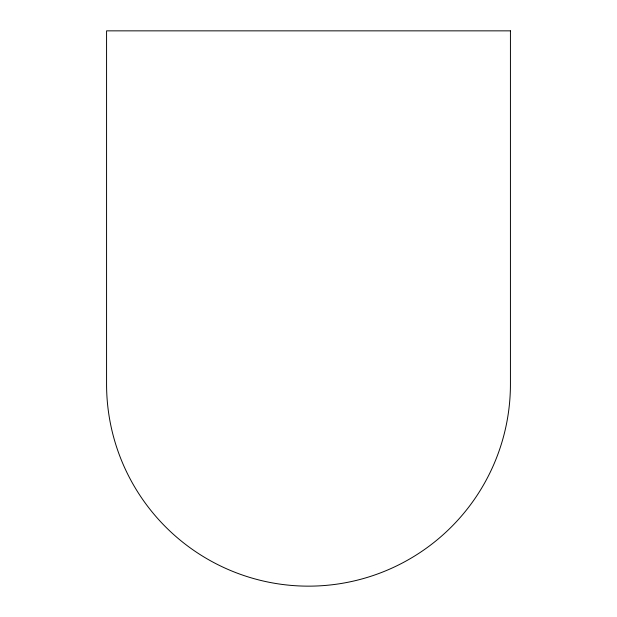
<?xml version="1.0" encoding="UTF-8"?>
<svg xmlns="http://www.w3.org/2000/svg" width="617" height="617" viewBox="0 0 617 617"><rect width="100%" height="100%" fill="white"/><g stroke="black" fill="none" stroke-linecap="round" stroke-linejoin="round"><path stroke-width="0.93" d="M510.429 30.85L106.571 30.85L106.571 384.221A201.929 201.929 0 0 0 308.5 586.15A201.929 201.929 0 0 0 510.429 384.221L510.429 30.85"/></g></svg>
